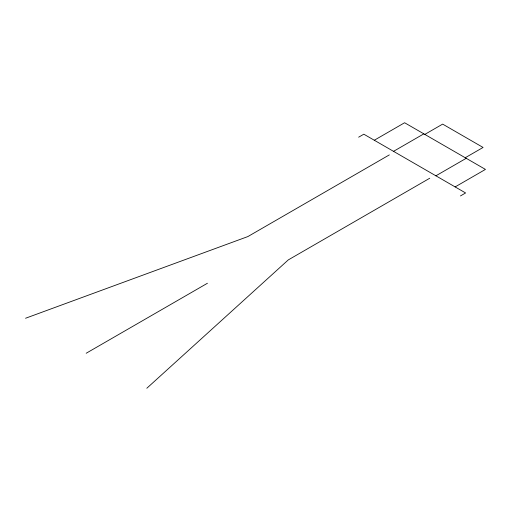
<?xml version="1.0" encoding="UTF-8"?>
<svg xmlns="http://www.w3.org/2000/svg" width="511" height="511" viewBox="0 0 511 511"><rect width="100%" height="100%" fill="white"/><g stroke="black" fill="none" stroke-linecap="round" stroke-linejoin="round"><path stroke-width="0.77" d="M146.81 388.258L288.281 259.914L429.751 178.23M358.652 137.184L363.826 134.195L465.604 192.96L460.43 195.949M374.295 140.244L404.61 122.742L485.45 169.409L455.135 186.917M393.527 151.345L423.843 133.844M389.331 154.897L247.861 236.574L25.55 318.251M424.82 134.406L442.654 124.109L483.074 147.449L465.24 157.746M86.18 353.254L207.44 283.247M435.902 175.81L466.217 158.308"/></g></svg>
